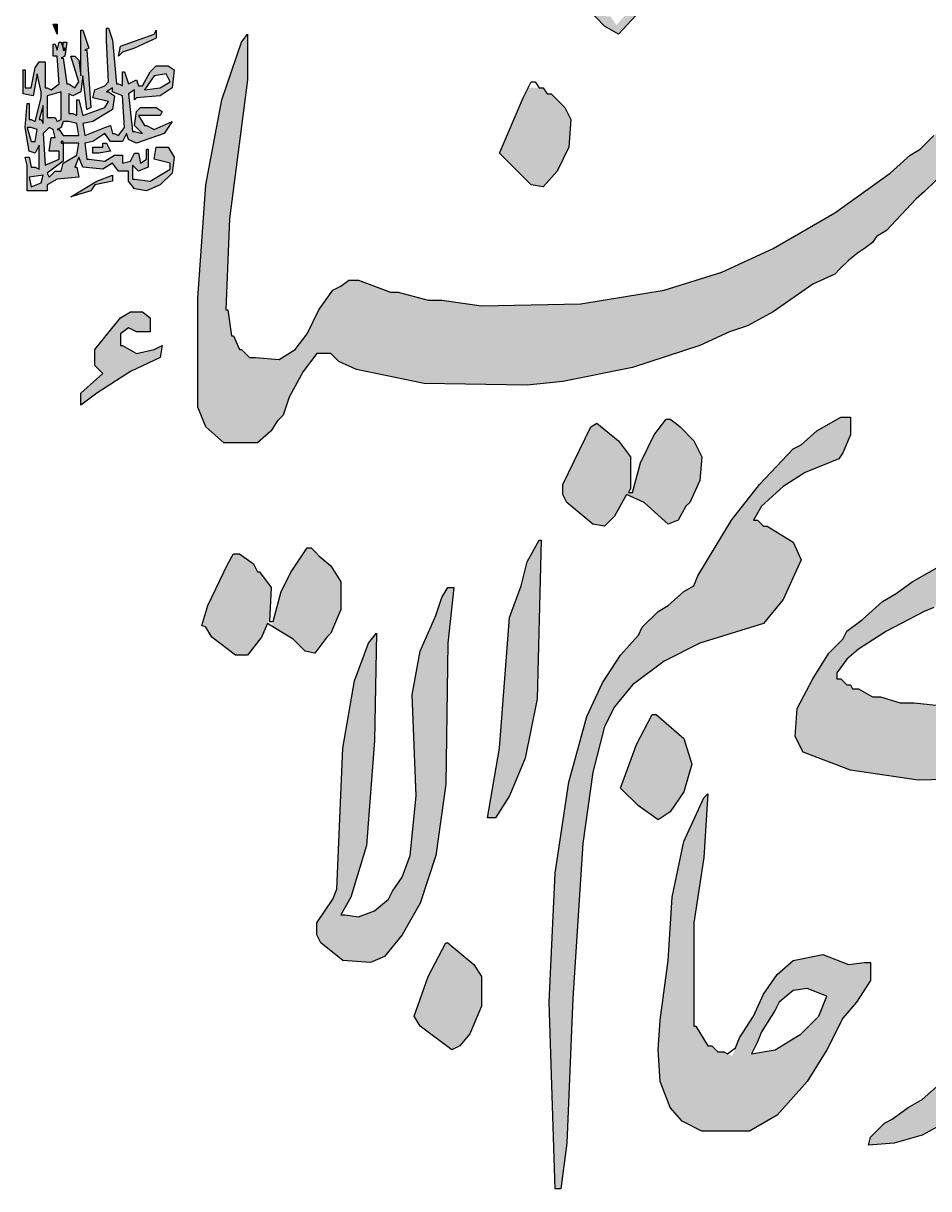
# Model space of a CAD drawing. Header units: inches. Extents: x 212980 to 238967, y -33384 to 2238.
# Drawn here: x 232280.5 to 232409, y -19229.6 to -19064.2 of the extents above; entities that cross this region are included whole.
import ezdxf

# ---------------------------------------------------------------- set-up
doc = ezdxf.new("R2010")
doc.units = ezdxf.units.IN
doc.header["$LTSCALE"] = 15
doc.header["$MEASUREMENT"] = 0
doc.layers.add('R2V', color=7, linetype='Continuous')

# ---------------------------------------------------------------- blocks, each defined once
blk = doc.blocks.new('logo NGL-3200')
at = {"linetype": 'Continuous'}
h = blk.add_hatch(color=86, dxfattribs=at)
h.dxf.hatch_style = 1
h.paths.add_polyline_path([(1.395349, -0.125), (1.424418, -0.107558), (1.534883, 0.008721), (1.558139, 0.020349), (1.558139, 0.037791), (1.465116, 0.130814), (1.453488, 0.130814), (1.319767, 0.270349), (1.308139, 0.270349), (1.19186, 0.392442), (1.180232, 0.392442), (1.098837, 0.479651), (1.093023, 0.479651), (1.087209, 1.125), (0.418604, 1.125), (0.360465, 1.188953), (0.348837, 1.188953), (0.22093, 1.322674), (0.209302, 1.322674), (0.087209, 1.450581), (0.075581, 1.450581), (-0.046512, 1.578488), (-0.05814, 1.578488), (-0.08721, 1.543605), (-0.116279, 1.526163), (-0.238372, 1.398256), (-0.261628, 1.386628), (-0.360465, 1.281977), (-0.389535, 1.264535), (-0.517442, 1.130814), (-1.197675, 1.125), (-1.197675, 0.479651), (-1.22093, 0.468023), (-1.343023, 0.340116), (-1.366279, 0.328488), (-1.476744, 0.212209), (-1.5, 0.200581), (-1.575582, 0.119186), (-1.656977, 0.049419), (-1.668605, 0.026163), (-1.616279, -0.026163), (-1.58721, -0.043605), (-1.465117, -0.171512), (-1.441861, -0.18314), (-1.33721, -0.293605), (-1.313954, -0.305233), (-1.203489, -0.415698), (-1.197675, -1.061047), (-0.523256, -1.06686), (-0.5, -1.09593), (-0.476744, -1.107558), (-0.372093, -1.218023), (-0.343023, -1.235465), (-0.238372, -1.34593), (-0.209303, -1.363372), (-0.08721, -1.491279), (-0.046512, -1.514535), (0.017442, -1.444767), (0.046511, -1.427326), (0.151163, -1.31686), (0.180232, -1.299419), (0.296511, -1.177326), (0.325581, -1.159884), (0.406977, -1.072674), (1.087209, -1.06686), (1.087209, -0.421512), (1.122093, -0.386628), (1.151163, -0.369186), (1.255814, -0.258721), (1.27907, -0.247093)])
h.paths.add_polyline_path([(1.296511, -0.194767), (1.273256, -0.206395), (1.156977, -0.328488), (1.133721, -0.340116), (1.069767, -0.40407), (1.063953, -1.037791), (0.406977, -1.037791), (0.331395, -1.119186), (0.302325, -1.136628), (0.19186, -1.252907), (0.168604, -1.264535), (0.052325, -1.386628), (0.02907, -1.398256), (-0.052836, -1.487607), (-0.069768, -1.462209), (-0.081396, -1.462209), (-0.197675, -1.340116), (-0.209303, -1.340116), (-0.343023, -1.200581), (-0.354651, -1.200581), (-0.476744, -1.072674), (-0.488372, -1.072674), (-0.517442, -1.037791), (-1.174419, -1.037791), (-1.174419, -0.40407), (-1.186047, -0.40407), (-1.302326, -0.281977), (-1.313954, -0.281977), (-1.447675, -0.142442), (-1.459303, -0.142442), (-1.581396, -0.014535), (-1.593023, -0.014535), (-1.610465, 0.008721), (-1.616279, 0.008721), (-1.633721, 0.037791), (-1.616279, 0.043605), (-1.511628, 0.15407), (-1.488372, 0.165698), (-1.366279, 0.293605), (-1.343023, 0.305233), (-1.238372, 0.415698), (-1.215117, 0.427326), (-1.180233, 0.462209), (-1.174419, 1.101744), (-0.511628, 1.101744), (-0.412791, 1.206395), (-0.383721, 1.223837), (-0.267442, 1.34593), (-0.244186, 1.357558), (-0.127907, 1.479651), (-0.104651, 1.491279), (-0.075582, 1.526163), (-0.046512, 1.543605), (0.058139, 1.43314), (0.087209, 1.415698), (0.19186, 1.305233), (0.22093, 1.287791), (0.331395, 1.171512), (0.354651, 1.159884), (0.401163, 1.107558), (1.063953, 1.101744), (1.063953, 0.473837), (1.156977, 0.380814), (1.180232, 0.369186), (1.302325, 0.241279), (1.325581, 0.229651), (1.447674, 0.101744), (1.47093, 0.090116), (1.52907, 0.031977), (1.430232, -0.06686), (1.406977, -0.078488)], flags=16)
h.paths.add_polyline_path([(1.337209, -0.037791), (1.308139, -0.055233), (1.19186, -0.177326), (1.16279, -0.194767), (1.063953, -0.299419), (1.040697, -0.311047), (0.976744, -0.375), (0.976744, -0.956395), (0.366279, -0.962209), (0.22093, -1.107558), (0.19186, -1.125), (0.087209, -1.235465), (0.063953, -1.247093), (-0.046512, -1.363372), (-0.069768, -1.351744), (-0.104651, -1.311047), (-0.133721, -1.293605), (-0.25, -1.171512), (-0.273256, -1.159884), (-0.395349, -1.031977), (-0.418605, -1.020349), (-0.476744, -0.956395), (-1.081396, -0.956395), (-1.08721, -0.375), (-1.22093, -0.241279), (-1.25, -0.223837), (-1.354651, -0.113372), (-1.377907, -0.101744), (-1.5, 0.026163), (-1.511628, 0.031977), (-1.406977, 0.136628), (-1.377907, 0.15407), (-1.273256, 0.264535), (-1.25, 0.276163), (-1.127907, 0.40407), (-1.104651, 0.415698), (-1.081396, 0.438953), (-1.081396, 1.020349), (-0.47093, 1.026163), (-0.447675, 1.055233), (-0.418605, 1.072674), (-0.302326, 1.194767), (-0.27907, 1.206395), (-0.168605, 1.322674), (-0.145349, 1.334302), (-0.052326, 1.427326), (-0.017442, 1.386628), (-0.005814, 1.386628), (0.116279, 1.258721), (0.127907, 1.258721), (0.261628, 1.119186), (0.273256, 1.119186), (0.366279, 1.020349), (0.976744, 1.020349), (0.982496, 0.439361), (1.087209, 0.328488), (1.098837, 0.328488), (1.22093, 0.200581), (1.232558, 0.200581), (1.360465, 0.06686), (1.372093, 0.06686), (1.401163, 0.026163)], flags=0)
h.paths.add_polyline_path([(0.72093, -0.037791), (0.697674, -0.171512), (0.651163, -0.305233), (0.587209, -0.415698), (0.546511, -0.462209), (0.534883, -0.485465), (0.41279, -0.59593), (0.325581, -0.65407), (0.255814, -0.688953), (0.139535, -0.729651), (0.005814, -0.752907), (-0.116279, -0.747093), (-0.168605, -0.747093), (-0.226744, -0.729651), (-0.25, -0.729651), (-0.30814, -0.706395), (-0.325582, -0.706395), (-0.406977, -0.665698), (-0.418605, -0.665698), (-0.436047, -0.648256), (-0.447675, -0.648256), (-0.5, -0.607558), (-0.511628, -0.607558), (-0.523256, -0.590116), (-0.534884, -0.590116), (-0.552326, -0.56686), (-0.563954, -0.56686), (-0.610465, -0.514535), (-0.616279, -0.514535), (-0.651163, -0.468023), (-0.656977, -0.468023), (-0.668605, -0.444767), (-0.674419, -0.444767), (-0.709303, -0.386628), (-0.715117, -0.386628), (-0.726744, -0.357558), (-0.732558, -0.357558), (-0.767442, -0.276163), (-0.773256, -0.276163), (-0.802326, -0.171512), (-0.80814, -0.171512), (-0.819768, -0.090116), (-0.825582, -0.090116), (-0.831396, 0.084302), (-0.80814, 0.223837), (-0.767442, 0.340116), (-0.732558, 0.398256), (-0.72093, 0.427326), (-0.668605, 0.497093), (-0.651163, 0.526163), (-0.540698, 0.630814), (-0.459303, 0.688953), (-0.313954, 0.758721), (-0.180233, 0.793605), (0.02907, 0.799419), (0.151163, 0.776163), (0.267442, 0.735465), (0.313953, 0.706395), (0.343023, 0.694767), (0.389535, 0.659884), (0.436046, 0.630814), (0.5, 0.572674), (0.511628, 0.549419), (0.552325, 0.508721), (0.610465, 0.427326), (0.674418, 0.299419), (0.715116, 0.136628)], flags=0)
h.paths.add_polyline_path([(0.482558, -0.072674), (0.453488, -0.18314), (0.418604, -0.252907), (0.348837, -0.340116), (0.284883, -0.392442), (0.255814, -0.40407), (0.215116, -0.421512), (0.226744, -0.398256), (0.25, -0.380814), (0.261628, -0.357558), (0.308139, -0.293605), (0.343023, -0.218023), (0.366279, -0.130814), (0.366279, 0.061047), (0.331395, 0.177326), (0.284883, 0.264535), (0.232558, 0.322674), (0.22093, 0.34593), (0.156977, 0.40407), (0.174418, 0.40407), (0.273256, 0.357558), (0.360465, 0.287791), (0.41279, 0.223837), (0.424418, 0.194767), (0.430232, 0.194767), (0.47093, 0.09593)], flags=0)
h.paths.add_polyline_path([(0.308139, -0.084302), (0.273256, -0.200581), (0.203488, -0.311047), (0.180232, -0.328488), (0.16279, -0.357558), (0.139535, -0.369186), (0.127907, -0.386628), (0.044185, -0.43686), (0.174418, -0.456395), (0.174418, -0.468023), (0.093023, -0.485465), (-0.02907, -0.479651), (-0.046512, -0.508721), (-0.069768, -0.508721), (-0.08721, -0.479651), (-0.25, -0.479651), (-0.290698, -0.468023), (-0.290698, -0.456395), (-0.174419, -0.444767), (-0.156977, -0.43314), (-0.197675, -0.415698), (-0.267442, -0.363372), (-0.296512, -0.340116), (-0.30814, -0.31686), (-0.331396, -0.299419), (-0.395349, -0.188953), (-0.424419, -0.084302), (-0.424419, 0.078488), (-0.395349, 0.177326), (-0.366279, 0.235465), (-0.30814, 0.31686), (-0.255814, 0.369186), (-0.244186, 0.369186), (-0.302326, 0.264535), (-0.331396, 0.165698), (-0.331396, -0.037791), (-0.325582, -0.037791), (-0.30814, -0.119186), (-0.302326, -0.119186), (-0.27907, -0.177326), (-0.273256, -0.177326), (-0.255814, -0.218023), (-0.25, -0.218023), (-0.226744, -0.258721), (-0.22093, -0.258721), (-0.209303, -0.281977), (-0.203489, -0.281977), (-0.156977, -0.334302), (-0.145349, -0.334302), (-0.127907, -0.357558), (-0.110605, -0.357558), (-0.127907, 0.363372), (-0.08721, 0.40407), (-0.075582, 0.427326), (-0.052326, 0.438953), (0.011768, 0.367739), (-0.011628, -0.363372), (0.034883, -0.334302), (0.081395, -0.293605), (0.093023, -0.270349), (0.116279, -0.252907), (0.186046, -0.130814), (0.215116, -0.031977), (0.215116, 0.159884), (0.168604, 0.299419), (0.127907, 0.369186), (0.139535, 0.369186), (0.209302, 0.299419), (0.232558, 0.258721), (0.238372, 0.258721), (0.25, 0.229651), (0.255814, 0.229651), (0.296511, 0.130814), (0.313953, 0.031977)], flags=0)
h.paths.add_polyline_path([(0.075581, 0.497093), (0.029844, 0.443733), (-0.052326, 0.450581), (-0.075582, 0.450581), (-0.145349, 0.450581), (-0.186047, 0.485465), (-0.197675, 0.514535), (-0.190431, 0.562267), (-0.186047, 0.555233), (-0.175797, 0.542801), (-0.168605, 0.537791), (-0.151163, 0.520349), (-0.133196, 0.515372), (-0.110265, 0.51098), (-0.081396, 0.531977), (-0.05756, 0.56347), (-0.052326, 0.555233), (-0.02907, 0.526163), (-0.013953, 0.516733), (0.014734, 0.513641), (0.046511, 0.526163), (0.081395, 0.561047)], flags=0)
h.paths.add_polyline_path([(-0.273256, 0.40407), (-0.290698, 0.380814), (-0.319768, 0.363372), (-0.372093, 0.311047), (-0.441861, 0.200581), (-0.476744, 0.09593), (-0.488372, 0.037791), (-0.482558, -0.136628), (-0.476744, -0.136628), (-0.459303, -0.218023), (-0.453489, -0.218023), (-0.418605, -0.305233), (-0.412791, -0.305233), (-0.377907, -0.363372), (-0.372093, -0.363372), (-0.354651, -0.392442), (-0.348837, -0.392442), (-0.331396, -0.421512), (-0.377907, -0.40407), (-0.459303, -0.34593), (-0.494186, -0.311047), (-0.505814, -0.287791), (-0.546512, -0.235465), (-0.58721, -0.136628), (-0.598837, -0.072674), (-0.593023, 0.06686), (-0.552326, 0.18314), (-0.488372, 0.276163), (-0.436047, 0.328488), (-0.412791, 0.340116), (-0.325582, 0.392442)], flags=0)
h = blk.add_hatch(color=253, dxfattribs=at)
h.dxf.hatch_style = 1
h.paths.add_polyline_path([(-1.616279, -1.752907), (-1.627907, -1.706395), (-1.633721, -1.706395), (-1.633721, -1.752907), (-1.645349, -1.747093), (-1.656977, -1.747093), (-1.656977, -1.688953), (-1.645349, -1.694767), (-1.622093, -1.68314), (-1.616279, -1.636628), (-1.604651, -1.735465), (-1.593023, -1.729651), (-1.604651, -1.561047), (-1.610465, -1.561047), (-1.598837, -1.555233), (-1.616279, -1.502907), (-1.622093, -1.502907), (-1.622093, -1.543605), (-1.622093, -1.636628), (-1.627907, -1.590116), (-1.639535, -1.578488), (-1.651163, -1.578488), (-1.627907, -1.65407), (-1.639535, -1.671512), (-1.656977, -1.659884), (-1.662791, -1.659884), (-1.674419, -1.584302), (-1.680233, -1.584302), (-1.668605, -1.578488), (-1.662791, -1.537791), (-1.674419, -1.537791), (-1.674419, -1.555233), (-1.668605, -1.555233), (-1.668605, -1.561047), (-1.674419, -1.561047), (-1.674419, -1.555233), (-1.680233, -1.537791), (-1.686047, -1.537791), (-1.691861, -1.561047), (-1.697675, -1.543605), (-1.703489, -1.543605), (-1.703489, -1.578488), (-1.691861, -1.578488), (-1.686047, -1.659884), (-1.709303, -1.677326), (-1.72093, -1.671512), (-1.726744, -1.671512), (-1.726744, -1.59593), (-1.744186, -1.59593), (-1.755814, -1.613372), (-1.767442, -1.671512), (-1.784884, -1.671512), (-1.784884, -1.619186), (-1.790698, -1.619186), (-1.790698, -1.688953), (-1.761628, -1.694767), (-1.75, -1.630814), (-1.738372, -1.68314), (-1.738372, -1.700581), (-1.755814, -1.770349), (-1.767442, -1.764535), (-1.773256, -1.764535), (-1.773256, -1.718023), (-1.77907, -1.718023), (-1.784884, -1.787791), (-1.773256, -1.857558), (-1.755814, -1.863372), (-1.744186, -1.840116), (-1.744186, -1.909884), (-1.755814, -1.90407), (-1.767442, -1.90407), (-1.773256, -1.875), (-1.784884, -1.875), (-1.77907, -1.898256), (-1.77907, -1.927326), (-1.77907, -1.973837), (-1.744186, -1.973837), (-1.72093, -1.973837), (-1.72093, -1.956395), (-1.691861, -1.938953), (-1.627907, -1.93314), (-1.633721, -1.90407), (-1.639535, -1.90407), (-1.627907, -1.875), (-1.616279, -1.90407), (-1.55814, -1.909884), (-1.52907, -1.892442), (-1.511628, -1.915698), (-1.482558, -1.915698), (-1.482558, -1.944767), (-1.465117, -1.968023), (-1.430233, -1.973837), (-1.389535, -1.956395), (-1.354651, -1.921512), (-1.348837, -1.875), (-1.366279, -1.84593), (-1.401163, -1.84593), (-1.406977, -1.880814), (-1.360465, -1.892442), (-1.360465, -1.909884), (-1.418605, -1.944767), (-1.465117, -1.938953), (-1.47093, -1.938953), (-1.47093, -1.898256), (-1.453489, -1.915698), (-1.424419, -1.90407), (-1.424419, -1.851744), (-1.430233, -1.851744), (-1.430233, -1.880814), (-1.447675, -1.892442), (-1.453489, -1.863372), (-1.465117, -1.863372), (-1.476744, -1.886628), (-1.5, -1.892442), (-1.5, -1.869186), (-1.523256, -1.869186), (-1.552326, -1.886628), (-1.598837, -1.880814), (-1.604651, -1.880814), (-1.610465, -1.834302), (-1.58721, -1.828488), (-1.552326, -1.805233), (-1.534884, -1.828488), (-1.5, -1.828488), (-1.488372, -1.805233), (-1.482558, -1.822674), (-1.459303, -1.834302), (-1.377907, -1.805233), (-1.354651, -1.770349), (-1.406977, -1.793605), (-1.430233, -1.781977), (-1.436047, -1.781977), (-1.453489, -1.752907), (-1.389535, -1.752907), (-1.383721, -1.741279), (-1.401163, -1.729651), (-1.447675, -1.729651), (-1.459303, -1.741279), (-1.465117, -1.781977), (-1.441861, -1.805233), (-1.465117, -1.799419), (-1.47093, -1.799419), (-1.482558, -1.688953), (-1.465117, -1.677326), (-1.465117, -1.706395), (-1.459303, -1.700581), (-1.389535, -1.694767), (-1.354651, -1.671512), (-1.348837, -1.619186), (-1.366279, -1.607558), (-1.401163, -1.607558), (-1.418605, -1.625), (-1.441861, -1.665698), (-1.453489, -1.665698), (-1.459303, -1.648256), (-1.482558, -1.659884), (-1.494186, -1.625), (-1.5, -1.625), (-1.5, -1.665698), (-1.511628, -1.659884), (-1.517442, -1.659884), (-1.52907, -1.531977), (-1.540698, -1.497093), (-1.546512, -1.497093), (-1.546512, -1.531977), (-1.540698, -1.65407), (-1.552326, -1.665698), (-1.581396, -1.677326), (-1.58721, -1.700581), (-1.540698, -1.712209), (-1.552326, -1.729651)])
h.paths.add_polyline_path([(-1.58721, -1.770349), (-1.52907, -1.735465), (-1.523256, -1.694767), (-1.540698, -1.68314), (-1.546512, -1.68314), (-1.52907, -1.671512), (-1.52907, -1.68314), (-1.5, -1.694767), (-1.494186, -1.787791), (-1.511628, -1.811047), (-1.523256, -1.805233), (-1.52907, -1.805233), (-1.534884, -1.781977), (-1.552326, -1.787791), (-1.610465, -1.811047), (-1.616279, -1.776163)], flags=16)
h.paths.add_polyline_path([(-1.633721, -1.776163), (-1.627907, -1.811047), (-1.674419, -1.811047), (-1.686047, -1.793605), (-1.691861, -1.793605), (-1.680233, -1.787791), (-1.674419, -1.770349), (-1.656977, -1.770349)], flags=16)
h.paths.add_polyline_path([(-1.680233, -1.764535), (-1.691861, -1.770349), (-1.697675, -1.758721), (-1.72093, -1.758721), (-1.72093, -1.694767), (-1.680233, -1.68314)], flags=16)
h.paths.add_polyline_path([(-1.627907, -1.834302), (-1.633721, -1.869186), (-1.674419, -1.892442), (-1.680233, -1.915698), (-1.697675, -1.915698), (-1.715117, -1.93314), (-1.72093, -1.921512), (-1.674419, -1.886628), (-1.674419, -1.834302), (-1.680233, -1.834302), (-1.680233, -1.828488), (-1.674419, -1.828488), (-1.674419, -1.834302)], flags=16)
h.paths.add_polyline_path([(-1.703489, -1.793605), (-1.697675, -1.81686), (-1.709303, -1.81686), (-1.715117, -1.857558), (-1.686047, -1.857558), (-1.686047, -1.880814), (-1.726744, -1.898256), (-1.732558, -1.805233), (-1.715117, -1.787791)], flags=16)
h.paths.add_polyline_path([(-1.732558, -1.776163), (-1.738372, -1.764535), (-1.744186, -1.764535), (-1.732558, -1.723837)], flags=16)
h.paths.add_polyline_path([(-1.75, -1.793605), (-1.755814, -1.828488), (-1.767442, -1.828488), (-1.77907, -1.787791), (-1.767442, -1.787791)], flags=16)
h.paths.add_polyline_path([(-1.436047, -1.677326), (-1.406977, -1.636628), (-1.372093, -1.630814), (-1.360465, -1.65407), (-1.389535, -1.671512)], flags=16)
h.paths.add_polyline_path([(-1.732558, -1.927326), (-1.738372, -1.950581), (-1.767442, -1.962209), (-1.773256, -1.93314)], flags=16)
h = blk.add_hatch(color=253, dxfattribs=at)
h.dxf.hatch_style = 1
h.paths.add_polyline_path([(-1.691861, -1.514535), (-1.691861, -1.485465), (-1.703489, -1.485465)])
h = blk.add_hatch(color=253, dxfattribs=at)
h.dxf.hatch_style = 1
h.paths.add_polyline_path([(-1.505814, -1.549419), (-1.511628, -1.578488), (-1.5, -1.56686), (-1.465117, -1.555233), (-1.401163, -1.526163), (-1.401163, -1.502907), (-1.406977, -1.514535)])
h = blk.add_hatch(color=253, dxfattribs=at)
h.dxf.hatch_style = 1
h.paths.add_polyline_path([(-0.005814, -2.491279), (0.19186, -2.427326), (0.27907, -2.386628), (0.331395, -2.369186), (0.406977, -2.328488), (0.523256, -2.247093), (0.587209, -2.218023), (0.61832, -2.185198), (0.653344, -2.156439), (0.674418, -2.142442), (0.697674, -2.125), (0.709302, -2.107558), (0.738372, -2.090116), (0.825581, -1.997093), (0.850427, -1.975675), (0.947674, -1.880814), (0.976744, -1.863372), (1.023256, -1.81686), (1.075581, -1.811047), (1.122093, -1.834302), (1.203488, -1.834302), (1.238372, -1.787791), (1.284883, -1.694767), (1.290697, -1.601744), (1.255814, -1.636628), (1.238372, -1.677326), (1.209302, -1.712209), (1.180232, -1.718023), (1.133721, -1.694767), (1.046511, -1.694767), (1, -1.712209), (0.982558, -1.729651), (0.959302, -1.741279), (0.906977, -1.793605), (0.877907, -1.811047), (0.837209, -1.851744), (0.808139, -1.869186), (0.75, -1.921512), (0.587209, -2.037791), (0.406977, -2.142442), (0.255814, -2.212209), (0.087209, -2.264535), (-0.156977, -2.305233), (-0.447675, -2.311047), (-0.563954, -2.293605), (-0.604651, -2.293605), (-0.691861, -2.270349), (-0.715117, -2.270349), (-0.80814, -2.235465), (-0.83721, -2.235465), (-0.860465, -2.252907), (-0.883721, -2.264535), (-0.924419, -2.322674), (-0.959303, -2.392442), (-0.994186, -2.438953), (-1.040698, -2.468023), (-1.110465, -2.462209), (-1.127907, -2.462209), (-1.151163, -2.438953), (-1.156977, -2.438953), (-1.174419, -2.398256), (-1.180233, -2.398256), (-1.191861, -2.322674), (-1.197675, -2.322674), (-1.186047, -2.055233), (-1.133721, -1.648256), (-1.133721, -1.514535), (-1.151163, -1.537791), (-1.209303, -1.706395), (-1.255814, -1.956395), (-1.27907, -2.287791), (-1.27907, -2.607558), (-1.255814, -2.665698), (-1.203489, -2.712209), (-1.104651, -2.712209), (-1.063954, -2.677326), (-1.046512, -2.648256), (-1.02907, -2.630814), (-1.011628, -2.578488), (-0.97093, -2.502907), (-0.930233, -2.450581), (-0.889535, -2.450581), (-0.866279, -2.473837), (-0.813954, -2.497093), (-0.616279, -2.537791), (-0.313954, -2.543605), (-0.209303, -2.531977)])
h = blk.add_hatch(color=253, dxfattribs=at)
h.dxf.hatch_style = 1
h.paths.add_polyline_path([(1.436046, -2.113372), (1.406977, -2.130814), (1.389535, -2.15407), (1.366279, -2.165698), (1.348837, -2.188953), (1.325581, -2.200581), (1.308139, -2.223837), (1.284883, -2.235465), (1.267442, -2.258721), (1.244186, -2.270349), (1.215116, -2.305233), (1.19186, -2.31686), (1.127907, -2.380814), (1.069767, -2.456395), (1.052325, -2.508721), (0.988372, -2.630814), (0.936046, -2.776163), (0.936046, -3.008721), (0.906977, -3.06686), (0.813953, -3.119186), (0.767442, -3.15407), (0.726744, -3.177326), (0.668604, -3.229651), (0.622093, -3.264535), (0.610465, -3.287791), (0.569767, -3.328488), (0.523256, -3.40407), (0.476744, -3.491279), (0.47093, -3.572674), (0.494186, -3.619186), (0.633721, -3.671512), (0.831395, -3.700581), (1.302325, -3.688953), (1.936046, -3.607558), (2.517442, -3.508721), (2.94186, -3.415698), (3.383721, -3.293605), (3.459302, -3.252907), (3.47093, -3.235465), (3.476744, -3.212209), (3.453488, -3.194767), (3.401163, -3.194767), (2.69186, -3.322674), (2.011628, -3.421512), (1.436046, -3.473837), (0.930232, -3.485465), (0.819767, -3.473837), (0.77907, -3.473837), (0.72093, -3.456395), (0.697674, -3.456395), (0.656977, -3.43314), (0.639535, -3.43314), (0.633721, -3.421512), (0.622093, -3.421512), (0.604651, -3.40407), (0.593023, -3.40407), (0.593023, -3.386628), (0.622093, -3.34593), (0.656977, -3.31686), (0.738372, -3.264535), (0.848837, -3.206395), (0.877907, -3.194767), (0.953488, -3.107558), (1, -3.014535), (1.02907, -2.892442), (1.046511, -2.549419), (1.081395, -2.520349), (1.110465, -2.502907), (1.203488, -2.421512), (1.232558, -2.40407), (1.267442, -2.369186), (1.296511, -2.351744), (1.331395, -2.31686), (1.360465, -2.299419), (1.401163, -2.258721), (1.430232, -2.241279), (1.44186, -2.223837), (1.47093, -2.206395), (1.482558, -2.188953), (1.511628, -2.171512), (1.534883, -2.142442), (1.563953, -2.125), (1.598837, -2.084302), (1.627907, -2.06686), (1.77907, -1.915698), (1.796511, -1.886628), (1.831395, -1.857558), (1.843023, -1.834302), (1.860465, -1.822674), (1.895349, -1.770349), (1.94186, -1.706395), (1.988372, -1.630814), (2.005814, -1.555233), (1.994186, -1.555233), (1.976744, -1.578488), (1.965116, -1.601744), (1.94186, -1.619186), (1.930232, -1.642442), (1.877907, -1.688953), (1.866279, -1.712209), (1.709302, -1.869186), (1.686046, -1.880814), (1.633721, -1.938953), (1.610465, -1.950581), (1.569767, -1.997093), (1.546511, -2.008721), (1.523256, -2.037791), (1.5, -2.049419), (1.476744, -2.078488), (1.453488, -2.090116)])
h = blk.add_hatch(color=253, dxfattribs=at)
h.dxf.hatch_style = 1
h.paths.add_polyline_path([(-0.395349, -1.863372), (-0.302326, -1.956395), (-0.267442, -1.962209), (-0.226744, -1.915698), (-0.191861, -1.84593), (-0.186047, -1.764535), (-0.203489, -1.729651), (-0.244186, -1.688953), (-0.255814, -1.688953), (-0.267442, -1.671512), (-0.311047, -1.671512), (-0.325582, -1.700581)])
h = blk.add_hatch(color=253, dxfattribs=at)
h.dxf.hatch_style = 1
h.paths.add_polyline_path([(-1.534884, -1.857558), (-1.546512, -1.834302), (-1.55814, -1.834302), (-1.55814, -1.84593), (-1.58721, -1.84593), (-1.58721, -1.863372), (-1.569768, -1.863372)])
h = blk.add_hatch(color=253, dxfattribs=at)
h.dxf.hatch_style = 1
h.paths.add_polyline_path([(-1.52907, -1.944767), (-1.52907, -1.927326), (-1.575582, -1.944767), (-1.651163, -1.991279), (-1.593023, -1.973837), (-1.581396, -1.956395)])
h = blk.add_hatch(color=253, dxfattribs=at)
h.dxf.hatch_style = 1
h.paths.add_polyline_path([(-1.5, -2.427326), (-1.505814, -2.427326), (-1.505814, -2.392442), (-1.482558, -2.375), (-1.459303, -2.386628), (-1.418605, -2.386628), (-1.418605, -2.34593), (-1.441861, -2.328488), (-1.476744, -2.328488), (-1.505814, -2.34593), (-1.581396, -2.438953), (-1.581396, -2.485465), (-1.55814, -2.508721), (-1.622093, -2.56686), (-1.622093, -2.601744), (-1.575582, -2.56686), (-1.476744, -2.502907), (-1.389535, -2.462209), (-1.383721, -2.427326), (-1.406977, -2.438953), (-1.459303, -2.450581)])
h = blk.add_hatch(color=253, dxfattribs=at)
h.dxf.hatch_style = 1
h.paths.add_polyline_path([(2.94186, -3.415698), (3.383721, -3.293605), (3.459302, -3.252907), (3.47093, -3.235465), (3.476744, -3.212209), (3.453488, -3.194767), (3.401163, -3.194767), (2.69186, -3.322674), (2.011628, -3.421512), (1.436046, -3.473837), (0.930232, -3.485465), (0.819767, -3.473837), (0.77907, -3.473837), (0.72093, -3.456395), (0.697674, -3.456395), (0.656977, -3.43314), (0.633721, -3.43314), (0.604651, -3.40407), (0.593023, -3.40407), (0.593023, -3.386628), (0.622093, -3.34593), (0.656977, -3.31686), (0.738372, -3.264535), (0.848837, -3.206395), (0.877907, -3.194767), (0.953488, -3.107558), (1, -3.014535), (1.02907, -2.892442), (1.048178, -2.516639), (0.988372, -2.630814), (0.936046, -2.776163), (0.936046, -3.008721), (0.906977, -3.06686), (0.813953, -3.119186), (0.767442, -3.15407), (0.726744, -3.177326), (0.668604, -3.229651), (0.622093, -3.264535), (0.610465, -3.287791), (0.569767, -3.328488), (0.523256, -3.40407), (0.476744, -3.491279), (0.47093, -3.572674), (0.494186, -3.619186), (0.633721, -3.671512), (0.831395, -3.700581), (1.302325, -3.688953), (1.936046, -3.607558), (2.517442, -3.508721)])
h = blk.add_hatch(color=253, dxfattribs=at)
h.dxf.hatch_style = 1
h.paths.add_polyline_path([(-0.151163, -3.886628), (-0.122093, -3.677326), (-0.08721, -3.543605), (-0.05814, -3.485465), (-0.005814, -3.421512), (0.087209, -3.351744), (0.19186, -3.299419), (0.377907, -3.241279), (0.436046, -3.171512), (0.488372, -3.055233), (0.465116, -3.002907), (0.389535, -2.956395), (0.377907, -2.956395), (0.360465, -2.938953), (0.348837, -2.938953), (0.372093, -2.898256), (0.436046, -2.840116), (0.5, -2.799419), (0.598837, -2.758721), (0.610465, -2.741279), (0.633721, -2.688953), (0.633721, -2.636628), (0.604651, -2.636628), (0.534883, -2.677326), (0.488372, -2.718023), (0.465116, -2.729651), (0.366279, -2.834302), (0.284883, -2.938953), (0.186046, -3.101744), (0.174418, -3.130814), (0.145349, -3.148256), (0.098837, -3.188953), (0.069767, -3.206395), (0.023256, -3.252907), (0.011628, -3.276163), (-0.040698, -3.334302), (-0.093023, -3.415698), (-0.139535, -3.514535), (-0.191861, -3.706395), (-0.232558, -3.973837), (-0.25, -4.351744), (-0.232558, -4.898256), (-0.215117, -4.898256), (-0.197675, -4.764535), (-0.180233, -4.340116)])
h = blk.add_hatch(color=253, dxfattribs=at)
h.dxf.hatch_style = 1
h.paths.add_polyline_path([(-0.005814, -2.857558), (-0.017442, -2.857558), (-0.011628, -2.84593), (-0.011628, -2.752907), (-0.046512, -2.706395), (-0.110465, -2.65407), (-0.127907, -2.665698), (-0.209303, -2.834302), (-0.209303, -2.863372), (-0.197675, -2.886628), (-0.122093, -2.950581), (-0.08721, -2.956395), (-0.05814, -2.927326), (-0.023256, -2.863372), (0.02907, -2.886628), (0.098837, -2.950581), (0.127907, -2.938953), (0.151163, -2.898256), (0.16279, -2.886628), (0.19186, -2.822674), (0.197674, -2.752907), (0.174418, -2.706395), (0.133721, -2.665698), (0.122624, -2.655958), (0.104651, -2.642442), (0.093023, -2.642442), (0.058139, -2.688953), (0.017442, -2.770349)])
h = blk.add_hatch(color=253, dxfattribs=at)
h.dxf.hatch_style = 1
h.paths.add_polyline_path([(-0.209303, -2.834302), (-0.209303, -2.863372), (-0.197675, -2.886628), (-0.122093, -2.950581), (-0.08721, -2.956395), (-0.05814, -2.927326), (-0.011628, -2.842054), (-0.011628, -2.752907), (-0.046512, -2.706395), (-0.110465, -2.65407), (-0.127907, -2.665698)])
h = blk.add_hatch(color=253, dxfattribs=at)
h.dxf.hatch_style = 1
h.paths.add_polyline_path([(-0.284884, -3.462209), (-0.273256, -2.997093), (-0.27907, -2.997093), (-0.313954, -3.061047), (-0.331396, -3.130814), (-0.366279, -3.223837), (-0.395349, -3.607558), (-0.430233, -3.811047), (-0.406977, -3.811047), (-0.366279, -3.747093), (-0.319768, -3.636628)])
h = blk.add_hatch(color=253, dxfattribs=at)
h.dxf.hatch_style = 1
h.paths.add_polyline_path([(-1.25, -3.188953), (-1.267442, -3.247093), (-1.255814, -3.252907), (-1.238372, -3.281977), (-1.168605, -3.334302), (-1.133721, -3.334302), (-1.093023, -3.281977), (-1.07309, -3.235465), (-1.069768, -3.235465), (-1.063954, -3.136628), (-1.098837, -3.090116), (-1.104651, -3.090116), (-1.116279, -3.06686), (-1.156977, -3.037791), (-1.174419, -3.037791), (-1.191861, -3.06686)])
h = blk.add_hatch(color=253, dxfattribs=at)
h.dxf.hatch_style = 1
h.paths.add_polyline_path([(-0.860465, -3.119186), (-0.889535, -3.072674), (-0.924419, -3.043605), (-0.934293, -3.032747), (-0.947675, -3.020349), (-0.959303, -3.020349), (-1.005814, -3.090116), (-1.034884, -3.148256), (-1.061961, -3.249792), (-1.02907, -3.270349), (-1, -3.287791), (-0.965117, -3.322674), (-0.936047, -3.328488), (-0.885902, -3.261629), (-0.860465, -3.200581)])
h = blk.add_hatch(color=253, dxfattribs=at)
h.dxf.hatch_style = 1
h.paths.add_polyline_path([(-0.680233, -4.15407), (-0.627907, -4.061047), (-0.581396, -3.921512), (-0.552326, -3.712209), (-0.546512, -3.299419), (-0.52907, -3.136628), (-0.546512, -3.136628), (-0.563954, -3.165698), (-0.581396, -3.218023), (-0.627907, -3.322674), (-0.651163, -3.450581), (-0.639535, -3.747093), (-0.656977, -3.921512), (-0.680233, -3.985465), (-0.709303, -4.026163), (-0.72093, -4.049419), (-0.761628, -4.084302), (-0.80814, -4.101744), (-0.848837, -4.09593), (-0.860465, -4.09593), (-0.831396, -4.043605), (-0.784884, -3.892442), (-0.761628, -3.584302), (-0.755814, -3.270349), (-0.77907, -3.299419), (-0.819768, -3.409884), (-0.854651, -3.607558), (-0.872093, -4.020349), (-0.883721, -4.049419), (-0.930233, -4.119186), (-0.930233, -4.15407), (-0.918605, -4.177326), (-0.854651, -4.229651), (-0.773256, -4.235465), (-0.732558, -4.218023)])
h = blk.add_hatch(color=253, dxfattribs=at)
h.dxf.hatch_style = 1
h.paths.add_polyline_path([(0.168604, -3.65407), (0.145349, -3.578488), (0.063953, -3.508721), (0.052325, -3.508721), (0.005814, -3.59593), (-0.040698, -3.723837), (0.011628, -3.776163), (0.069767, -3.81686), (0.104651, -3.793605), (0.145349, -3.735465)])
h = blk.add_hatch(color=253, dxfattribs=at)
h.dxf.hatch_style = 1
h.paths.add_polyline_path([(0.261628, -4.497093), (0.244186, -4.497093), (0.226744, -4.479651), (0.215116, -4.479651), (0.180232, -4.421512), (0.174418, -4.421512), (0.174418, -4.119186), (0.203488, -3.927326), (0.215116, -3.741279), (0.203488, -3.752907), (0.145349, -3.880814), (0.110465, -4.043605), (0.098837, -4.229651), (0.075581, -4.40407), (0.069767, -4.491279), (0.075581, -4.584302), (0.104651, -4.659884), (0.139535, -4.700581), (0.197674, -4.729651), (0.337209, -4.729651), (0.418604, -4.68314), (0.505814, -4.584302), (0.563953, -4.491279), (0.610465, -4.398256), (0.651163, -4.351744), (0.69186, -4.287791), (0.69186, -4.235465), (0.674418, -4.235465), (0.627907, -4.241279), (0.552325, -4.212209), (0.465116, -4.229651), (0.418604, -4.270349), (0.377907, -4.328488), (0.348837, -4.392442), (0.308139, -4.456395), (0.286821, -4.50969)])
h.paths.add_polyline_path([(0.343023, -4.502907), (0.360465, -4.468023), (0.372093, -4.438953), (0.41279, -4.375), (0.424418, -4.351744), (0.465116, -4.31686), (0.505814, -4.311047), (0.563953, -4.334302), (0.540697, -4.392442), (0.488372, -4.444767), (0.41279, -4.491279)], flags=16)
h = blk.add_hatch(color=253, dxfattribs=at)
h.dxf.hatch_style = 1
h.paths.add_polyline_path([(-0.447675, -4.276163), (-0.47093, -4.241279), (-0.546512, -4.177326), (-0.552326, -4.177326), (-0.604651, -4.276163), (-0.645349, -4.392442), (-0.627907, -4.421512), (-0.534884, -4.491279), (-0.511628, -4.479651), (-0.482558, -4.444767), (-0.447675, -4.363372)])
h = blk.add_hatch(color=253, dxfattribs=at)
h.dxf.hatch_style = 1
h.paths.add_polyline_path([(0.994186, -4.613372), (0.994186, -4.642442), (1.023256, -4.700581), (1.058139, -4.729651), (1.110465, -4.735465), (1.145349, -4.718023), (1.186046, -4.665698), (1.215116, -4.561047), (1.238372, -4.514535), (1.238372, -4.444767), (1.226744, -4.444767), (1.19186, -4.514535), (1.145349, -4.520349), (1.127907, -4.502907), (1.122093, -4.502907), (1.104651, -4.473837), (1.098837, -4.473837), (1.098837, -4.357558), (1.116279, -4.31686), (1.122093, -4.252907), (1.104651, -4.252907), (1.087209, -4.276163), (0.982558, -4.485465), (0.947674, -4.531977), (0.936046, -4.555233), (0.843023, -4.636628), (0.802325, -4.659884), (0.755814, -4.694767), (0.732558, -4.706395), (0.69186, -4.747093), (0.686046, -4.770349), (0.761628, -4.764535), (0.843023, -4.741279), (0.918604, -4.700581), (0.97093, -4.642442), (0.982558, -4.613372)])
at = {"layer": 'R2V', "color": 86}
blk.add_polyline3d([(0.017442, -1.444767, 0), (-0.046512, -1.514535, 0), (-0.08721, -1.491279, 0), (-0.209303, -1.363372, 0)], dxfattribs=at)
at = {"layer": 'R2V', "color": 253}
for points in [[(-1.540698, -1.497093, 0), (-1.52907, -1.531977, 0), (-1.517442, -1.659884, 0), (-1.511628, -1.659884, 0), (-1.5, -1.665698, 0), (-1.5, -1.625, 0), (-1.494186, -1.625, 0), (-1.482558, -1.659884, 0), (-1.459303, -1.648256, 0), (-1.453489, -1.665698, 0), (-1.441861, -1.665698, 0), (-1.418605, -1.625, 0), (-1.401163, -1.607558, 0), (-1.366279, -1.607558, 0), (-1.348837, -1.619186, 0), (-1.354651, -1.671512, 0), (-1.389535, -1.694767, 0), (-1.459303, -1.700581, 0), (-1.465117, -1.706395, 0), (-1.465117, -1.677326, 0), (-1.482558, -1.688953, 0), (-1.47093, -1.799419, 0), (-1.465117, -1.799419, 0), (-1.441861, -1.805233, 0), (-1.465117, -1.781977, 0), (-1.459303, -1.741279, 0), (-1.447675, -1.729651, 0), (-1.401163, -1.729651, 0), (-1.383721, -1.741279, 0), (-1.389535, -1.752907, 0), (-1.453489, -1.752907, 0), (-1.436047, -1.781977, 0), (-1.430233, -1.781977, 0), (-1.406977, -1.793605, 0), (-1.354651, -1.770349, 0), (-1.377907, -1.805233, 0), (-1.459303, -1.834302, 0), (-1.482558, -1.822674, 0), (-1.488372, -1.805233, 0), (-1.5, -1.828488, 0), (-1.534884, -1.828488, 0), (-1.552326, -1.805233, 0), (-1.58721, -1.828488, 0), (-1.610465, -1.834302, 0), (-1.604651, -1.880814, 0), (-1.598837, -1.880814, 0), (-1.552326, -1.886628, 0), (-1.523256, -1.869186, 0), (-1.5, -1.869186, 0), (-1.5, -1.892442, 0), (-1.476744, -1.886628, 0), (-1.465117, -1.863372, 0), (-1.453489, -1.863372, 0), (-1.447675, -1.892442, 0), (-1.430233, -1.880814, 0), (-1.430233, -1.851744, 0), (-1.424419, -1.851744, 0), (-1.424419, -1.90407, 0), (-1.453489, -1.915698, 0), (-1.47093, -1.898256, 0), (-1.47093, -1.938953, 0), (-1.465117, -1.938953, 0), (-1.418605, -1.944767, 0), (-1.360465, -1.909884, 0), (-1.360465, -1.892442, 0), (-1.406977, -1.880814, 0), (-1.401163, -1.84593, 0), (-1.366279, -1.84593, 0), (-1.348837, -1.875, 0), (-1.354651, -1.921512, 0), (-1.389535, -1.956395, 0), (-1.430233, -1.973837, 0), (-1.465117, -1.968023, 0), (-1.482558, -1.944767, 0), (-1.482558, -1.915698, 0), (-1.511628, -1.915698, 0), (-1.52907, -1.892442, 0), (-1.55814, -1.909884, 0), (-1.616279, -1.90407, 0), (-1.627907, -1.875, 0), (-1.639535, -1.90407, 0), (-1.633721, -1.90407, 0), (-1.627907, -1.93314, 0), (-1.691861, -1.938953, 0), (-1.72093, -1.956395, 0), (-1.72093, -1.973837, 0), (-1.744186, -1.973837, 0), (-1.77907, -1.973837, 0), (-1.77907, -1.927326, 0), (-1.77907, -1.898256, 0), (-1.784884, -1.875, 0), (-1.773256, -1.875, 0), (-1.767442, -1.90407, 0), (-1.755814, -1.90407, 0), (-1.744186, -1.909884, 0), (-1.744186, -1.840116, 0), (-1.755814, -1.863372, 0), (-1.773256, -1.857558, 0), (-1.784884, -1.787791, 0), (-1.77907, -1.718023, 0), (-1.773256, -1.718023, 0), (-1.773256, -1.764535, 0), (-1.767442, -1.764535, 0), (-1.755814, -1.770349, 0), (-1.738372, -1.700581, 0), (-1.738372, -1.68314, 0), (-1.75, -1.630814, 0), (-1.761628, -1.694767, 0), (-1.790698, -1.688953, 0), (-1.790698, -1.619186, 0), (-1.784884, -1.619186, 0), (-1.784884, -1.671512, 0), (-1.767442, -1.671512, 0), (-1.755814, -1.613372, 0), (-1.744186, -1.59593, 0), (-1.726744, -1.59593, 0), (-1.726744, -1.671512, 0), (-1.72093, -1.671512, 0), (-1.709303, -1.677326, 0), (-1.686047, -1.659884, 0), (-1.691861, -1.578488, 0), (-1.703489, -1.578488, 0), (-1.703489, -1.543605, 0), (-1.697675, -1.543605, 0), (-1.691861, -1.561047, 0), (-1.686047, -1.537791, 0), (-1.680233, -1.537791, 0), (-1.674419, -1.555233, 0), (-1.674419, -1.537791, 0), (-1.662791, -1.537791, 0), (-1.668605, -1.578488, 0), (-1.680233, -1.584302, 0), (-1.674419, -1.584302, 0), (-1.662791, -1.659884, 0), (-1.656977, -1.659884, 0), (-1.639535, -1.671512, 0), (-1.627907, -1.65407, 0), (-1.651163, -1.578488, 0), (-1.639535, -1.578488, 0), (-1.627907, -1.590116, 0), (-1.622093, -1.636628, 0), (-1.622093, -1.543605, 0), (-1.622093, -1.502907, 0), (-1.616279, -1.502907, 0), (-1.598837, -1.555233, 0), (-1.610465, -1.561047, 0), (-1.604651, -1.561047, 0), (-1.593023, -1.729651, 0), (-1.604651, -1.735465, 0), (-1.616279, -1.636628, 0), (-1.622093, -1.68314, 0), (-1.645349, -1.694767, 0), (-1.656977, -1.688953, 0), (-1.656977, -1.747093, 0), (-1.645349, -1.747093, 0), (-1.633721, -1.752907, 0), (-1.633721, -1.706395, 0), (-1.627907, -1.706395, 0), (-1.616279, -1.752907, 0), (-1.552326, -1.729651, 0), (-1.540698, -1.712209, 0), (-1.58721, -1.700581, 0), (-1.581396, -1.677326, 0), (-1.552326, -1.665698, 0), (-1.540698, -1.65407, 0), (-1.546512, -1.531977, 0), (-1.546512, -1.497093, 0), (-1.540698, -1.497093, 0)], [(-1.691861, -1.485465, 0), (-1.691861, -1.514535, 0), (-1.703489, -1.485465, 0), (-1.691861, -1.485465, 0)], [(-1.401163, -1.502907, 0), (-1.401163, -1.526163, 0), (-1.465117, -1.555233, 0), (-1.5, -1.56686, 0), (-1.511628, -1.578488, 0), (-1.505814, -1.549419, 0), (-1.406977, -1.514535, 0), (-1.401163, -1.502907, 0)], [(-1.133721, -1.514535, 0), (-1.133721, -1.648256, 0), (-1.186047, -2.055233, 0), (-1.197675, -2.322674, 0), (-1.191861, -2.322674, 0), (-1.180233, -2.398256, 0), (-1.174419, -2.398256, 0), (-1.156977, -2.438953, 0), (-1.151163, -2.438953, 0), (-1.127907, -2.462209, 0), (-1.110465, -2.462209, 0), (-1.040698, -2.468023, 0), (-0.994186, -2.438953, 0), (-0.959303, -2.392442, 0), (-0.924419, -2.322674, 0), (-0.883721, -2.264535, 0), (-0.860465, -2.252907, 0), (-0.83721, -2.235465, 0), (-0.80814, -2.235465, 0), (-0.715117, -2.270349, 0), (-0.691861, -2.270349, 0), (-0.604651, -2.293605, 0), (-0.563954, -2.293605, 0), (-0.447675, -2.311047, 0), (-0.156977, -2.305233, 0), (0.087209, -2.264535, 0), (0.255814, -2.212209, 0), (0.406977, -2.142442, 0), (0.587209, -2.037791, 0), (0.75, -1.921512, 0), (0.808139, -1.869186, 0), (0.837209, -1.851744, 0), (0.877907, -1.811047, 0)], [(0.947674, -1.880814, 0), (0.850427, -1.975675, 0), (0.825581, -1.997093, 0), (0.738372, -2.090116, 0), (0.709302, -2.107558, 0), (0.697674, -2.125, 0), (0.674418, -2.142442, 0), (0.653344, -2.156439, 0), (0.627907, -2.177326, 0), (0.602874, -2.201495, 0), (0.587209, -2.218023, 0), (0.523256, -2.247093, 0), (0.406977, -2.328488, 0), (0.331395, -2.369186, 0), (0.27907, -2.386628, 0), (0.19186, -2.427326, 0), (-0.005814, -2.491279, 0), (-0.209303, -2.531977, 0), (-0.313954, -2.543605, 0), (-0.616279, -2.537791, 0), (-0.813954, -2.497093, 0), (-0.866279, -2.473837, 0), (-0.889535, -2.450581, 0), (-0.930233, -2.450581, 0), (-0.97093, -2.502907, 0), (-1.011628, -2.578488, 0), (-1.02907, -2.630814, 0), (-1.046512, -2.648256, 0), (-1.063954, -2.677326, 0), (-1.104651, -2.712209, 0), (-1.203489, -2.712209, 0), (-1.255814, -2.665698, 0), (-1.27907, -2.607558, 0), (-1.27907, -2.287791, 0), (-1.255814, -1.956395, 0), (-1.209303, -1.706395, 0), (-1.151163, -1.537791, 0), (-1.133721, -1.514535, 0)], [(-1.668605, -1.555233, 0), (-1.674419, -1.555233, 0), (-1.674419, -1.561047, 0), (-1.668605, -1.561047, 0), (-1.668605, -1.555233, 0)], [(0.877907, -3.194767, 0), (0.848837, -3.206395, 0), (0.738372, -3.264535, 0), (0.656977, -3.31686, 0), (0.622093, -3.34593, 0), (0.593023, -3.386628, 0), (0.593023, -3.40407, 0), (0.604651, -3.40407, 0), (0.622093, -3.421512, 0), (0.633721, -3.421512, 0), (0.639535, -3.43314, 0), (0.656977, -3.43314, 0), (0.697674, -3.456395, 0), (0.72093, -3.456395, 0), (0.77907, -3.473837, 0), (0.819767, -3.473837, 0), (0.930232, -3.485465, 0)], [(1.302325, -3.688953, 0), (0.831395, -3.700581, 0), (0.633721, -3.671512, 0), (0.494186, -3.619186, 0), (0.47093, -3.572674, 0), (0.476744, -3.491279, 0), (0.523256, -3.40407, 0), (0.569767, -3.328488, 0), (0.610465, -3.287791, 0), (0.622093, -3.264535, 0), (0.668604, -3.229651, 0), (0.726744, -3.177326, 0), (0.767442, -3.15407, 0), (0.813953, -3.119186, 0), (0.906977, -3.06686, 0)], [(-1.372093, -1.630814, 0), (-1.406977, -1.636628, 0), (-1.436047, -1.677326, 0), (-1.389535, -1.671512, 0), (-1.360465, -1.65407, 0), (-1.372093, -1.630814, 0)], [(-1.52907, -1.671512, 0), (-1.546512, -1.68314, 0), (-1.540698, -1.68314, 0), (-1.523256, -1.694767, 0), (-1.52907, -1.735465, 0), (-1.58721, -1.770349, 0), (-1.616279, -1.776163, 0), (-1.610465, -1.811047, 0), (-1.552326, -1.787791, 0), (-1.534884, -1.781977, 0), (-1.52907, -1.805233, 0), (-1.523256, -1.805233, 0), (-1.511628, -1.811047, 0), (-1.494186, -1.787791, 0), (-1.5, -1.694767, 0), (-1.52907, -1.68314, 0), (-1.52907, -1.671512, 0)], [(-0.290698, -1.65407, 0), (-0.27907, -1.671512, 0), (-0.267442, -1.671512, 0), (-0.255814, -1.688953, 0), (-0.244186, -1.688953, 0), (-0.203489, -1.729651, 0), (-0.186047, -1.764535, 0), (-0.191861, -1.84593, 0), (-0.226744, -1.915698, 0), (-0.267442, -1.962209, 0), (-0.302326, -1.956395, 0), (-0.395349, -1.863372, 0), (-0.325582, -1.700581, 0), (-0.302326, -1.65407, 0), (-0.290698, -1.65407, 0)], [(-1.680233, -1.68314, 0), (-1.72093, -1.694767, 0), (-1.72093, -1.758721, 0), (-1.697675, -1.758721, 0), (-1.691861, -1.770349, 0), (-1.680233, -1.764535, 0), (-1.680233, -1.68314, 0)], [(-1.732558, -1.723837, 0), (-1.744186, -1.764535, 0), (-1.738372, -1.764535, 0), (-1.732558, -1.776163, 0), (-1.732558, -1.723837, 0)], [(-1.656977, -1.770349, 0), (-1.674419, -1.770349, 0), (-1.680233, -1.787791, 0), (-1.691861, -1.793605, 0), (-1.686047, -1.793605, 0), (-1.674419, -1.811047, 0), (-1.627907, -1.811047, 0), (-1.633721, -1.776163, 0), (-1.656977, -1.770349, 0)], [(-1.767442, -1.787791, 0), (-1.77907, -1.787791, 0), (-1.767442, -1.828488, 0), (-1.755814, -1.828488, 0), (-1.75, -1.793605, 0), (-1.767442, -1.787791, 0)], [(-1.715117, -1.787791, 0), (-1.732558, -1.805233, 0), (-1.726744, -1.898256, 0), (-1.686047, -1.880814, 0), (-1.686047, -1.857558, 0), (-1.715117, -1.857558, 0), (-1.709303, -1.81686, 0), (-1.697675, -1.81686, 0), (-1.703489, -1.793605, 0), (-1.715117, -1.787791, 0)], [(-1.627907, -1.834302, 0), (-1.674419, -1.834302, 0), (-1.674419, -1.886628, 0), (-1.72093, -1.921512, 0), (-1.715117, -1.93314, 0), (-1.697675, -1.915698, 0), (-1.680233, -1.915698, 0), (-1.674419, -1.892442, 0), (-1.633721, -1.869186, 0), (-1.627907, -1.834302, 0)], [(-1.674419, -1.828488, 0), (-1.680233, -1.828488, 0), (-1.680233, -1.834302, 0), (-1.674419, -1.834302, 0), (-1.674419, -1.828488, 0)], [(-1.546512, -1.834302, 0), (-1.534884, -1.857558, 0), (-1.569768, -1.863372, 0), (-1.58721, -1.863372, 0), (-1.58721, -1.84593, 0), (-1.55814, -1.84593, 0), (-1.55814, -1.834302, 0), (-1.546512, -1.834302, 0)], [(-1.732558, -1.927326, 0), (-1.773256, -1.93314, 0), (-1.767442, -1.962209, 0), (-1.738372, -1.950581, 0), (-1.732558, -1.927326, 0)], [(-1.52907, -1.927326, 0), (-1.52907, -1.944767, 0), (-1.581396, -1.956395, 0), (-1.593023, -1.973837, 0), (-1.651163, -1.991279, 0), (-1.575582, -1.944767, 0), (-1.52907, -1.927326, 0)], [(-1.441861, -2.328488, 0), (-1.418605, -2.34593, 0), (-1.418605, -2.386628, 0), (-1.459303, -2.386628, 0), (-1.482558, -2.375, 0), (-1.505814, -2.392442, 0), (-1.505814, -2.427326, 0), (-1.5, -2.427326, 0), (-1.459303, -2.450581, 0), (-1.406977, -2.438953, 0), (-1.383721, -2.427326, 0), (-1.389535, -2.462209, 0), (-1.476744, -2.502907, 0), (-1.575582, -2.56686, 0), (-1.622093, -2.601744, 0), (-1.622093, -2.56686, 0), (-1.55814, -2.508721, 0), (-1.581396, -2.485465, 0), (-1.581396, -2.438953, 0), (-1.505814, -2.34593, 0), (-1.476744, -2.328488, 0), (-1.441861, -2.328488, 0)], [(0.633721, -2.636628, 0), (0.633721, -2.688953, 0), (0.610465, -2.741279, 0), (0.598837, -2.758721, 0), (0.5, -2.799419, 0), (0.436046, -2.840116, 0), (0.372093, -2.898256, 0), (0.348837, -2.938953, 0), (0.360465, -2.938953, 0), (0.377907, -2.956395, 0), (0.389535, -2.956395, 0), (0.465116, -3.002907, 0), (0.488372, -3.055233, 0), (0.436046, -3.171512, 0), (0.377907, -3.241279, 0), (0.19186, -3.299419, 0), (0.087209, -3.351744, 0), (-0.005814, -3.421512, 0), (-0.05814, -3.485465, 0), (-0.08721, -3.543605, 0), (-0.122093, -3.677326, 0), (-0.151163, -3.886628, 0), (-0.180233, -4.340116, 0), (-0.197675, -4.764535, 0), (-0.215117, -4.898256, 0), (-0.232558, -4.898256, 0), (-0.25, -4.351744, 0), (-0.232558, -3.973837, 0), (-0.191861, -3.706395, 0), (-0.139535, -3.514535, 0), (-0.093023, -3.415698, 0), (-0.040698, -3.334302, 0), (0.011628, -3.276163, 0), (0.023256, -3.252907, 0), (0.069767, -3.206395, 0), (0.098837, -3.188953, 0), (0.145349, -3.148256, 0), (0.174418, -3.130814, 0), (0.186046, -3.101744, 0), (0.284883, -2.938953, 0), (0.366279, -2.834302, 0), (0.465116, -2.729651, 0), (0.488372, -2.718023, 0), (0.534883, -2.677326, 0), (0.604651, -2.636628, 0), (0.633721, -2.636628, 0)], [(0.104651, -2.642442, 0), (0.122624, -2.655958, 0), (0.133721, -2.665698, 0), (0.174418, -2.706395, 0), (0.197674, -2.752907, 0), (0.19186, -2.822674, 0), (0.16279, -2.886628, 0), (0.16279, -2.886628, 0), (0.151163, -2.898256, 0), (0.151163, -2.898256, 0), (0.127907, -2.938953, 0), (0.098837, -2.950581, 0), (0.02907, -2.886628, 0), (-0.023256, -2.863372, 0), (-0.05814, -2.927326, 0), (-0.08721, -2.956395, 0), (-0.122093, -2.950581, 0), (-0.197675, -2.886628, 0), (-0.209303, -2.863372, 0), (-0.209303, -2.834302, 0), (-0.127907, -2.665698, 0), (-0.110465, -2.65407, 0), (-0.046512, -2.706395, 0), (-0.011628, -2.752907, 0), (-0.011628, -2.84593, 0), (-0.017442, -2.857558, 0), (-0.005814, -2.857558, 0), (0.017442, -2.770349, 0), (0.058139, -2.688953, 0), (0.093023, -2.642442, 0), (0.104651, -2.642442, 0)], [(-0.273256, -2.997093, 0), (-0.284884, -3.462209, 0), (-0.319768, -3.636628, 0), (-0.366279, -3.747093, 0), (-0.406977, -3.811047, 0), (-0.430233, -3.811047, 0), (-0.395349, -3.607558, 0), (-0.366279, -3.223837, 0), (-0.331396, -3.130814, 0), (-0.313954, -3.061047, 0), (-0.27907, -2.997093, 0), (-0.273256, -2.997093, 0)], [(-0.947675, -3.020349, 0), (-0.934293, -3.032747, 0), (-0.924419, -3.043605, 0), (-0.889535, -3.072674, 0), (-0.860465, -3.119186, 0), (-0.860465, -3.200581, 0), (-0.889535, -3.270349, 0), (-0.889535, -3.270349, 0), (-0.901163, -3.281977, 0), (-0.901163, -3.281977, 0), (-0.936047, -3.328488, 0), (-0.965117, -3.322674, 0), (-1, -3.287791, 0), (-1.02907, -3.270349, 0), (-1.075582, -3.241279, 0), (-1.093023, -3.281977, 0), (-1.133721, -3.334302, 0), (-1.168605, -3.334302, 0), (-1.238372, -3.281977, 0), (-1.255814, -3.252907, 0), (-1.267442, -3.247093, 0), (-1.25, -3.188953, 0), (-1.191861, -3.06686, 0), (-1.174419, -3.037791, 0), (-1.156977, -3.037791, 0), (-1.116279, -3.06686, 0), (-1.104651, -3.090116, 0), (-1.098837, -3.090116, 0), (-1.063954, -3.136628, 0), (-1.069768, -3.235465, 0), (-1.05814, -3.235465, 0), (-1.034884, -3.148256, 0), (-1.005814, -3.090116, 0), (-0.959303, -3.020349, 0), (-0.947675, -3.020349, 0)], [(-0.52907, -3.136628, 0), (-0.546512, -3.299419, 0), (-0.552326, -3.712209, 0), (-0.581396, -3.921512, 0), (-0.627907, -4.061047, 0), (-0.680233, -4.15407, 0), (-0.732558, -4.218023, 0), (-0.773256, -4.235465, 0), (-0.854651, -4.229651, 0), (-0.918605, -4.177326, 0), (-0.930233, -4.15407, 0), (-0.930233, -4.119186, 0), (-0.883721, -4.049419, 0), (-0.872093, -4.020349, 0), (-0.854651, -3.607558, 0), (-0.819768, -3.409884, 0), (-0.77907, -3.299419, 0), (-0.755814, -3.270349, 0), (-0.761628, -3.584302, 0), (-0.784884, -3.892442, 0), (-0.831396, -4.043605, 0), (-0.860465, -4.09593, 0), (-0.848837, -4.09593, 0), (-0.80814, -4.101744, 0), (-0.761628, -4.084302, 0), (-0.72093, -4.049419, 0), (-0.709303, -4.026163, 0), (-0.680233, -3.985465, 0), (-0.656977, -3.921512, 0), (-0.639535, -3.747093, 0), (-0.651163, -3.450581, 0), (-0.627907, -3.322674, 0), (-0.581396, -3.218023, 0), (-0.563954, -3.165698, 0), (-0.546512, -3.136628, 0), (-0.52907, -3.136628, 0)], [(0.063953, -3.508721, 0), (0.145349, -3.578488, 0), (0.168604, -3.65407, 0), (0.145349, -3.735465, 0), (0.104651, -3.793605, 0), (0.069767, -3.81686, 0), (0.011628, -3.776163, 0), (-0.040698, -3.723837, 0), (0.005814, -3.59593, 0), (0.052325, -3.508721, 0), (0.063953, -3.508721, 0)], [(0.215116, -3.741279, 0), (0.203488, -3.927326, 0), (0.174418, -4.119186, 0), (0.174418, -4.421512, 0), (0.180232, -4.421512, 0), (0.215116, -4.479651, 0), (0.226744, -4.479651, 0), (0.244186, -4.497093, 0), (0.261628, -4.497093, 0), (0.273256, -4.502907, 0), (0.296511, -4.485465, 0), (0.308139, -4.456395, 0), (0.348837, -4.392442, 0), (0.377907, -4.328488, 0), (0.418604, -4.270349, 0), (0.465116, -4.229651, 0), (0.552325, -4.212209, 0), (0.627907, -4.241279, 0), (0.674418, -4.235465, 0), (0.69186, -4.235465, 0), (0.69186, -4.287791, 0), (0.651163, -4.351744, 0), (0.610465, -4.398256, 0), (0.563953, -4.491279, 0), (0.505814, -4.584302, 0), (0.418604, -4.68314, 0), (0.337209, -4.729651, 0), (0.197674, -4.729651, 0), (0.139535, -4.700581, 0), (0.104651, -4.659884, 0), (0.075581, -4.584302, 0), (0.069767, -4.491279, 0), (0.075581, -4.40407, 0), (0.098837, -4.229651, 0), (0.110465, -4.043605, 0), (0.145349, -3.880814, 0), (0.203488, -3.752907, 0), (0.215116, -3.741279, 0)], [(-0.546512, -4.177326, 0), (-0.47093, -4.241279, 0), (-0.447675, -4.276163, 0), (-0.447675, -4.363372, 0), (-0.482558, -4.444767, 0), (-0.511628, -4.479651, 0), (-0.534884, -4.491279, 0), (-0.627907, -4.421512, 0), (-0.645349, -4.392442, 0), (-0.604651, -4.276163, 0), (-0.552326, -4.177326, 0), (-0.546512, -4.177326, 0)], [(0.918604, -4.700581, 0), (0.843023, -4.741279, 0), (0.761628, -4.764535, 0), (0.686046, -4.770349, 0), (0.69186, -4.747093, 0), (0.732558, -4.706395, 0), (0.755814, -4.694767, 0), (0.802325, -4.659884, 0), (0.843023, -4.636628, 0), (0.936046, -4.555233, 0)], [(0.505814, -4.311047, 0), (0.465116, -4.31686, 0), (0.424418, -4.351744, 0), (0.41279, -4.375, 0), (0.372093, -4.438953, 0), (0.360465, -4.468023, 0), (0.343023, -4.502907, 0), (0.41279, -4.491279, 0), (0.488372, -4.444767, 0), (0.540697, -4.392442, 0), (0.563953, -4.334302, 0), (0.505814, -4.311047, 0)]]:
    blk.add_polyline3d(points, dxfattribs=at)
blk = doc.blocks.new('KADR')
at = {"linetype": 'Continuous', "xscale": 93.1855787008933, "yscale": 93.1855787008933, "zscale": 93.1855787008933}
blk.add_blockref('logo NGL-3200', (238305.07, -4304.66), dxfattribs=at)

msp = doc.modelspace()

# ---------------------------------------------------------------- block references
at = {"color": 11, "xscale": 0.5198400000000001, "yscale": 0.5198400000000001, "zscale": 0.5198400000000001}
msp.add_blockref('KADR', (108486.73, -16754.63), dxfattribs=at)

doc.saveas('drawing.dxf')
